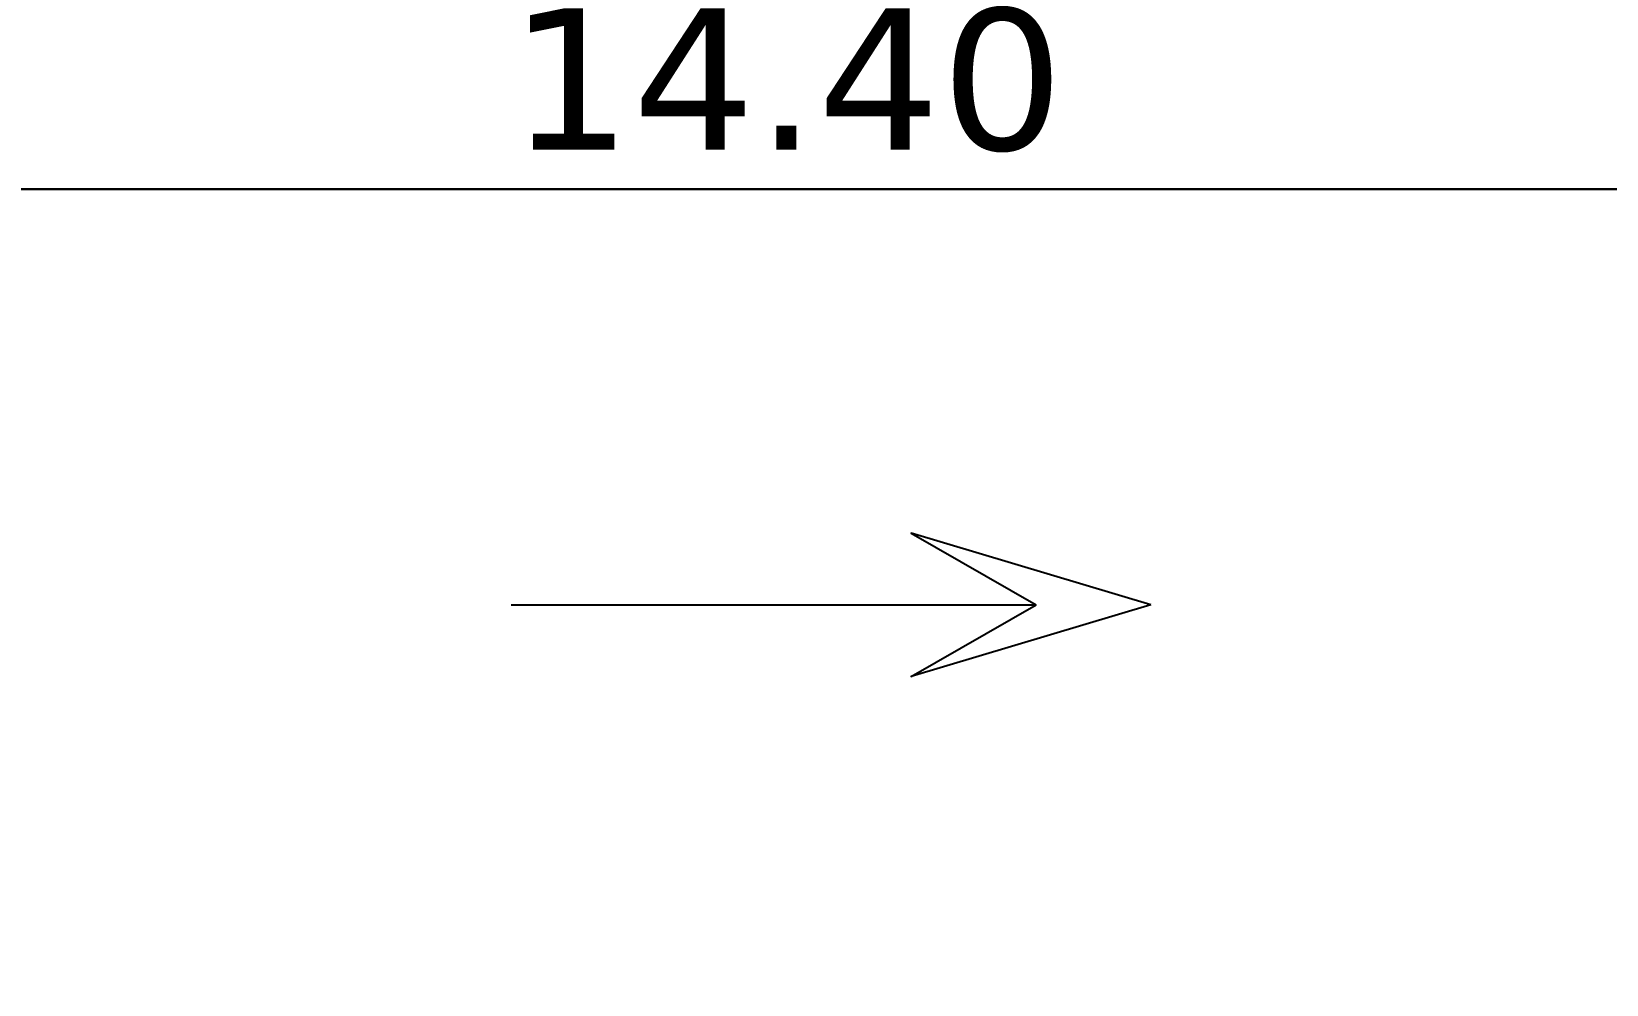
# Model space of a CAD drawing. Header units: metres. Extents: x 1161 to 1456, y 119 to 208.
# Drawn here: x 1322.26 to 1327.83, y 160.11 to 163.48 of the extents above; entities that cross this region are included whole.
import ezdxf

# ---------------------------------------------------------------- set-up
doc = ezdxf.new("R2010")
doc.units = ezdxf.units.M
doc.header["$MEASUREMENT"] = 0
doc.header["$PDMODE"] = 1
doc.header["$PDSIZE"] = -5
doc.layers.add('GRID', color=8, linetype='Continuous')
doc.layers.add('HAT', color=9, linetype='Continuous', lineweight=15)
doc.styles.get("Standard").update_dxf_attribs({"font": 'verdana.ttf'})
doc.dimstyles.new('app', dxfattribs={"dimtxt": 0.23, "dimasz": 0.1, "dimexe": 0.18, "dimexo": 0.0625, "dimgap": 0.09, "dimtad": 0, "dimzin": 0, "dimdsep": 46, "dimtxsty": 'Standard', "dimblk": 'OBLIQUE', "dimcen": 0.09, "dimse1": 1, "dimse2": 1, "dimclrd": 8, "dimclre": 8, "dimclrt": 6, "dimadec": 0, "dimazin": 0, "dimtfac": 1, "dimtofl": 0, "dimtmove": 0, "dimatfit": 3, "dimfxl": 0, "dimtolj": 1, "dimtzin": 0, "dimarcsym": 0})

# ---------------------------------------------------------------- blocks, each defined once
blk = doc.blocks.new('*D58')
at = {"layer": 'DEFPOINTS', "color": 0}
for p in [(1332.1292, 163.3107), (1317.7292, 162.9266), (1332.1292, 162.9266)]:
    blk.add_point(p, dxfattribs=at)
at = {"color": 6, "insert": (1324.9292, 163.3107), "char_height": 0.5, "attachment_point": 5}
blk.add_mtext('\\A1;14.40', dxfattribs=at)
blk = doc.blocks.new('_Oblique')
at = {"layer": 'HAT', "color": 0, "linetype": 'Continuous', "lineweight": -2}
blk.add_line((-0.5, -0.5), (0.5, 0.5), dxfattribs=at)
blk = doc.blocks.new('A$C2A26495B')
at = {"layer": 'GRID'}
for points in [[(0, 2.2627), (-0.2534, 1.4153), (0, 1.857)], [(0, 2.2627), (0.2534, 1.4153), (0, 1.857)], [(0, 0), (0, 1.857)]]:
    blk.add_lwpolyline(points, dxfattribs=at)

msp = doc.modelspace()

# ---------------------------------------------------------------- linework, layer by layer
msp.add_lwpolyline([(1317.7292, 162.9266), (1332.1292, 162.9266)])
msp.add_lwpolyline([(1317.7292, 130.6266), (1331.3257, 130.9367), (1332.1292, 162.9266), (1317.7292, 162.9266)], close=True)

# ---------------------------------------------------------------- block references
at = {"rotation": 270}
msp.add_blockref('A$C2A26495B', (1323.9552, 161.4558), dxfattribs=at)

# ---------------------------------------------------------------- dimensions: what is measured, and where the dimension line sits
dim = msp.add_aligned_dim(p1=(1317.7292, 162.9266), p2=(1332.1292, 162.9266), distance=0.3841, dimstyle='app', override={"dimtxt": 0.5, "dimsd1": 1, "dimsd2": 1})
dim.commit()
dim.dimension.update_dxf_attribs({"geometry": '*D58', "text_midpoint": (1324.9292, 163.3107)})

doc.saveas('drawing.dxf')
